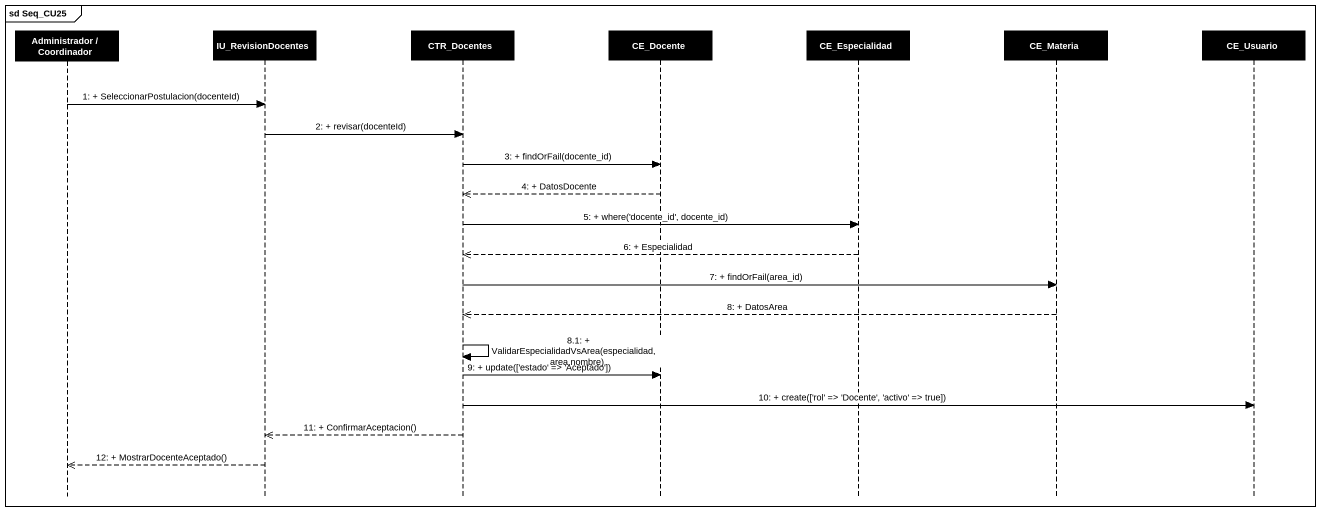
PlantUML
@startuml
mainframe sd Seq_CU25
hide footbox
participant "Administrador / Coordinador" as Administrador_Coordinador #000000
participant IU_RevisionDocentes #000000
participant CTR_Docentes #000000
participant CE_Docente #000000
participant CE_Especialidad #000000
participant CE_Materia #000000
participant CE_Usuario #000000

Administrador_Coordinador -> IU_RevisionDocentes : 1: + SeleccionarPostulacion(docenteId)
IU_RevisionDocentes -> CTR_Docentes : 2: + revisar(docenteId)
CTR_Docentes -> CE_Docente : 3: + findOrFail(docente_id)
CE_Docente -->> CTR_Docentes : 4: + DatosDocente
CTR_Docentes -> CE_Especialidad : 5: + where('docente_id', docente_id)
CE_Especialidad -->> CTR_Docentes : 6: + Especialidad
CTR_Docentes -> CE_Materia : 7: + findOrFail(area_id)
CE_Materia -->> CTR_Docentes : 8: + DatosArea
CTR_Docentes -> CTR_Docentes : 8.1: + ValidarEspecialidadVsArea(especialidad, area.nombre)
CTR_Docentes -> CE_Docente : 9: + update(['estado' => 'Aceptado'])
CTR_Docentes -> CE_Usuario : 10: + create(['rol' => 'Docente', 'activo' => true])
CTR_Docentes -->> IU_RevisionDocentes : 11: + ConfirmarAceptacion()
IU_RevisionDocentes -->> Administrador_Coordinador : 12: + MostrarDocenteAceptado()
@enduml
